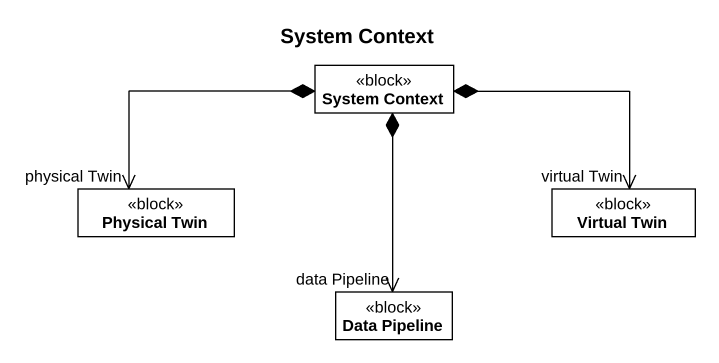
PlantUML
@startuml
title System Context
hide circle
hide empty members
class "System Context" as System_Context <<block>>
class "Physical Twin" as Physical_Twin <<block>>
class "Virtual Twin" as Virtual_Twin <<block>>
class "Data Pipeline" as Data_Pipeline <<block>>
System_Context *-left-> "physical Twin" Physical_Twin
System_Context *-right-> "virtual Twin" Virtual_Twin
System_Context *--> "data Pipeline" Data_Pipeline
@enduml
